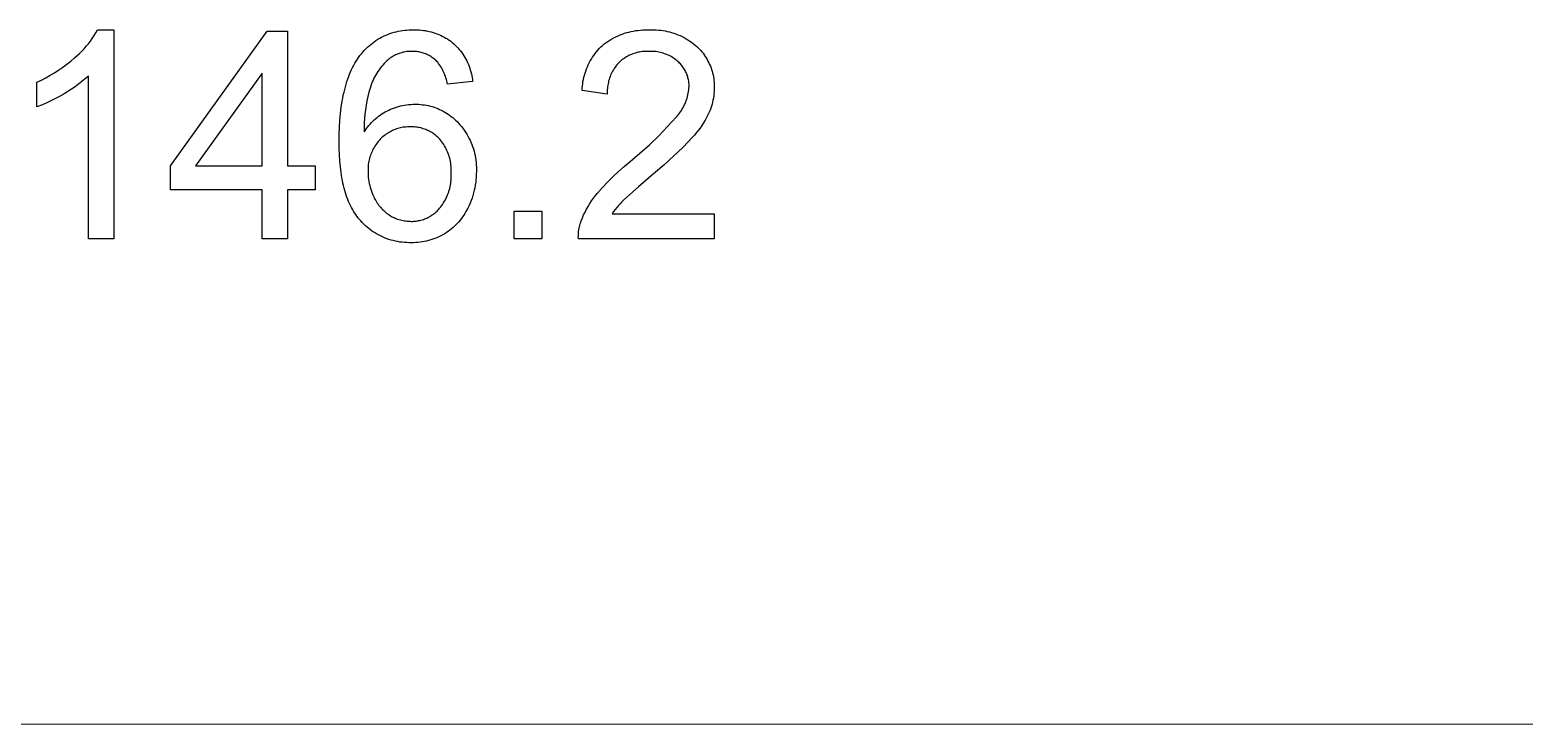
# Model space of a CAD drawing. Header units: millimetres. Extents: x 373 to 3451, y -552 to 1598.
# Drawn here: x 2735.9 to 2888.3, y -465.9 to -395.1 of the extents above; entities that cross this region are included whole.
import ezdxf

# ---------------------------------------------------------------- set-up
doc = ezdxf.new("R2010")
doc.units = ezdxf.units.MM
doc.header["$MEASUREMENT"] = 0
doc.layers.add('Domyślny', color=7, linetype='Continuous', true_color=0x000000)

msp = doc.modelspace()

# ---------------------------------------------------------------- linework, layer by layer
at = {"layer": 'Domyślny'}
for p, q in [((2742.12, -396.24), (2742.31, -395.97)), ((2742.31, -395.97), (2742.5, -395.69)), ((2742.5, -395.69), (2742.68, -395.4)), ((2742.68, -395.4), (2742.84, -395.11)), ((2742.84, -395.11), (2744.5, -395.11)), ((2744.5, -395.11), (2744.5, -416.42)), ((2750.27, -408.98), (2760.16, -395.24)), ((2760.16, -395.24), (2762.22, -395.24)), ((2762.22, -395.24), (2762.22, -408.98)), ((2771.05, -396.31), (2771.24, -396.18)), ((2771.24, -396.18), (2771.43, -396.06)), ((2771.43, -396.06), (2771.62, -395.95)), ((2771.62, -395.95), (2771.82, -395.84)), ((2771.82, -395.84), (2772.02, -395.74)), ((2772.02, -395.74), (2772.23, -395.65)), ((2772.23, -395.65), (2772.44, -395.56)), ((2772.44, -395.56), (2772.65, -395.48)), ((2772.65, -395.48), (2772.86, -395.41)), ((2772.86, -395.41), (2773.08, -395.34)), ((2773.08, -395.34), (2773.29, -395.29)), ((2773.29, -395.29), (2773.51, -395.24)), ((2773.51, -395.24), (2773.73, -395.2)), ((2773.73, -395.2), (2773.96, -395.16)), ((2773.96, -395.16), (2774.18, -395.14)), ((2774.18, -395.14), (2774.4, -395.12)), ((2774.4, -395.12), (2774.63, -395.11)), ((2774.63, -395.11), (2774.85, -395.1)), ((2774.85, -395.1), (2775.08, -395.11)), ((2775.08, -395.11), (2775.28, -395.1)), ((2775.28, -395.1), (2775.48, -395.11)), ((2775.48, -395.11), (2775.68, -395.11)), ((2775.68, -395.11), (2775.88, -395.13)), ((2775.88, -395.13), (2776.08, -395.15)), ((2776.08, -395.15), (2776.28, -395.18)), ((2776.28, -395.18), (2776.48, -395.22)), ((2776.48, -395.22), (2776.68, -395.26)), ((2776.68, -395.26), (2776.87, -395.31)), ((2776.87, -395.31), (2777.07, -395.36)), ((2777.07, -395.36), (2777.26, -395.43)), ((2777.26, -395.43), (2777.45, -395.49)), ((2777.45, -395.49), (2777.64, -395.57)), ((2777.64, -395.57), (2777.82, -395.65)), ((2777.82, -395.65), (2778, -395.74)), ((2778, -395.74), (2778.18, -395.83)), ((2778.18, -395.83), (2778.36, -395.93)), ((2778.36, -395.93), (2778.53, -396.03)), ((2778.53, -396.03), (2778.7, -396.14)), ((2778.7, -396.14), (2778.86, -396.26)), ((2794.9, -396.27), (2795.09, -396.14)), ((2795.09, -396.14), (2795.3, -396.02)), ((2795.3, -396.02), (2795.5, -395.91)), ((2795.5, -395.91), (2795.71, -395.8)), ((2795.71, -395.8), (2795.93, -395.7)), ((2795.93, -395.7), (2796.14, -395.61)), ((2796.14, -395.61), (2796.36, -395.53)), ((2796.36, -395.53), (2796.59, -395.45)), ((2796.59, -395.45), (2796.81, -395.38)), ((2796.81, -395.38), (2797.04, -395.32)), ((2797.04, -395.32), (2797.27, -395.26)), ((2797.27, -395.26), (2797.5, -395.22)), ((2797.5, -395.22), (2797.73, -395.18)), ((2797.73, -395.18), (2797.96, -395.15)), ((2797.96, -395.15), (2798.2, -395.12)), ((2798.2, -395.12), (2798.43, -395.11)), ((2798.43, -395.11), (2798.67, -395.1)), ((2798.67, -395.1), (2798.9, -395.1)), ((2798.9, -395.1), (2799.14, -395.11)), ((2799.14, -395.11), (2799.37, -395.1)), ((2799.37, -395.1), (2799.59, -395.1)), ((2799.59, -395.1), (2799.82, -395.11)), ((2799.82, -395.11), (2800.05, -395.12)), ((2800.05, -395.12), (2800.28, -395.14)), ((2800.28, -395.14), (2800.5, -395.17)), ((2800.5, -395.17), (2800.73, -395.21)), ((2800.73, -395.21), (2800.95, -395.26)), ((2800.95, -395.26), (2801.17, -395.31)), ((2801.17, -395.31), (2801.39, -395.37)), ((2801.39, -395.37), (2801.61, -395.44)), ((2801.61, -395.44), (2801.83, -395.51)), ((2801.83, -395.51), (2802.04, -395.6)), ((2802.04, -395.6), (2802.25, -395.69)), ((2802.25, -395.69), (2802.46, -395.78)), ((2802.46, -395.78), (2802.66, -395.89)), ((2802.66, -395.89), (2802.86, -396)), ((2802.86, -396), (2803.05, -396.12)), ((2803.05, -396.12), (2803.25, -396.24)), ((2740.77, -397.73), (2741.01, -397.5)), ((2741.01, -397.5), (2741.25, -397.26)), ((2741.25, -397.26), (2741.48, -397.02)), ((2741.48, -397.02), (2741.7, -396.77)), ((2741.7, -396.77), (2741.92, -396.51)), ((2741.92, -396.51), (2742.12, -396.24)), ((2769.61, -397.72), (2769.75, -397.54)), ((2769.75, -397.54), (2769.89, -397.37)), ((2769.89, -397.37), (2770.04, -397.2)), ((2770.04, -397.2), (2770.2, -397.04)), ((2770.2, -397.04), (2770.36, -396.88)), ((2770.36, -396.88), (2770.53, -396.73)), ((2770.53, -396.73), (2770.7, -396.58)), ((2770.7, -396.58), (2770.87, -396.44)), ((2770.87, -396.44), (2771.05, -396.31)), ((2773.13, -397.71), (2773.01, -397.77)), ((2773.24, -397.65), (2773.13, -397.71)), ((2773.37, -397.6), (2773.24, -397.65)), ((2773.49, -397.55), (2773.37, -397.6)), ((2773.62, -397.5), (2773.49, -397.55)), ((2773.74, -397.46), (2773.62, -397.5)), ((2773.87, -397.43), (2773.74, -397.46)), ((2774, -397.39), (2773.87, -397.43)), ((2774.13, -397.37), (2774, -397.39)), ((2774.26, -397.34), (2774.13, -397.37)), ((2774.39, -397.32), (2774.26, -397.34)), ((2774.52, -397.31), (2774.39, -397.32)), ((2774.66, -397.3), (2774.52, -397.31)), ((2774.79, -397.29), (2774.66, -397.3)), ((2774.92, -397.29), (2774.79, -397.29)), ((2775.04, -397.29), (2774.92, -397.29)), ((2775.16, -397.29), (2775.04, -397.29)), ((2775.27, -397.3), (2775.16, -397.29)), ((2775.39, -397.31), (2775.27, -397.3)), ((2775.51, -397.33), (2775.39, -397.31)), ((2775.62, -397.35), (2775.51, -397.33)), ((2775.74, -397.37), (2775.62, -397.35)), ((2775.85, -397.4), (2775.74, -397.37)), ((2775.96, -397.43), (2775.85, -397.4)), ((2776.07, -397.46), (2775.96, -397.43)), ((2776.19, -397.5), (2776.07, -397.46)), ((2776.29, -397.55), (2776.19, -397.5)), ((2776.4, -397.59), (2776.29, -397.55)), ((2776.51, -397.64), (2776.4, -397.59)), ((2776.61, -397.69), (2776.51, -397.64)), ((2776.72, -397.75), (2776.61, -397.69)), ((2778.86, -396.26), (2779.02, -396.38)), ((2779.02, -396.38), (2779.18, -396.51)), ((2779.18, -396.51), (2779.32, -396.65)), ((2779.32, -396.65), (2779.46, -396.79)), ((2779.46, -396.79), (2779.6, -396.94)), ((2779.6, -396.94), (2779.73, -397.09)), ((2779.73, -397.09), (2779.86, -397.24)), ((2779.86, -397.24), (2779.98, -397.4)), ((2779.98, -397.4), (2780.09, -397.57)), ((2780.09, -397.57), (2780.2, -397.74)), ((2793.33, -397.89), (2793.45, -397.7)), ((2793.45, -397.7), (2793.58, -397.52)), ((2793.58, -397.52), (2793.72, -397.34)), ((2793.72, -397.34), (2793.86, -397.17)), ((2793.86, -397.17), (2794.01, -397)), ((2794.01, -397), (2794.17, -396.84)), ((2794.17, -396.84), (2794.33, -396.69)), ((2794.33, -396.69), (2794.51, -396.54)), ((2794.51, -396.54), (2794.7, -396.4)), ((2794.7, -396.4), (2794.9, -396.27)), ((2797.16, -397.66), (2797.03, -397.72)), ((2797.29, -397.6), (2797.16, -397.66)), ((2797.42, -397.55), (2797.29, -397.6)), ((2797.56, -397.51), (2797.42, -397.55)), ((2797.69, -397.46), (2797.56, -397.51)), ((2797.83, -397.42), (2797.69, -397.46)), ((2797.96, -397.39), (2797.83, -397.42)), ((2798.1, -397.36), (2797.96, -397.39)), ((2798.24, -397.34), (2798.1, -397.36)), ((2798.38, -397.32), (2798.24, -397.34)), ((2798.52, -397.3), (2798.38, -397.32)), ((2798.66, -397.29), (2798.52, -397.3)), ((2798.8, -397.29), (2798.66, -397.29)), ((2798.94, -397.29), (2798.8, -397.29)), ((2799.08, -397.29), (2798.94, -397.29)), ((2799.23, -397.29), (2799.08, -397.29)), ((2799.38, -397.29), (2799.23, -397.29)), ((2799.52, -397.3), (2799.38, -397.29)), ((2799.67, -397.31), (2799.52, -397.3)), ((2799.81, -397.32), (2799.67, -397.31)), ((2799.96, -397.34), (2799.81, -397.32)), ((2800.1, -397.37), (2799.96, -397.34)), ((2800.24, -397.4), (2800.1, -397.37)), ((2800.38, -397.44), (2800.24, -397.4)), ((2800.53, -397.48), (2800.38, -397.44)), ((2800.66, -397.53), (2800.53, -397.48)), ((2800.8, -397.58), (2800.66, -397.53)), ((2800.94, -397.63), (2800.8, -397.58)), ((2801.07, -397.69), (2800.94, -397.63)), ((2801.2, -397.76), (2801.07, -397.69)), ((2803.25, -396.24), (2803.43, -396.37)), ((2803.43, -396.37), (2803.61, -396.51)), ((2803.61, -396.51), (2803.79, -396.65)), ((2803.79, -396.65), (2803.97, -396.8)), ((2803.97, -396.8), (2804.1, -396.93)), ((2804.1, -396.93), (2804.23, -397.06)), ((2804.23, -397.06), (2804.36, -397.2)), ((2804.36, -397.2), (2804.48, -397.34)), ((2804.48, -397.34), (2804.6, -397.49)), ((2804.6, -397.49), (2804.71, -397.64)), ((2804.71, -397.64), (2804.82, -397.8)), ((2738.46, -399.47), (2738.89, -399.19)), ((2738.89, -399.19), (2739.31, -398.9)), ((2739.31, -398.9), (2739.72, -398.6)), ((2739.72, -398.6), (2740.12, -398.28)), ((2740.12, -398.28), (2740.51, -397.95)), ((2740.51, -397.95), (2740.77, -397.73)), ((2768.65, -399.38), (2768.76, -399.15)), ((2768.76, -399.15), (2768.86, -398.93)), ((2768.86, -398.93), (2768.98, -398.71)), ((2768.98, -398.71), (2769.1, -398.5)), ((2769.1, -398.5), (2769.22, -398.3)), ((2769.22, -398.3), (2769.34, -398.1)), ((2769.34, -398.1), (2769.47, -397.91)), ((2769.47, -397.91), (2769.61, -397.72)), ((2771.55, -399.17), (2771.44, -399.34)), ((2771.68, -399.01), (2771.55, -399.17)), ((2771.8, -398.85), (2771.68, -399.01)), ((2771.93, -398.69), (2771.8, -398.85)), ((2772.07, -398.54), (2771.93, -398.69)), ((2772.21, -398.39), (2772.07, -398.54)), ((2772.36, -398.25), (2772.21, -398.39)), ((2772.51, -398.12), (2772.36, -398.25)), ((2772.67, -397.99), (2772.51, -398.12)), ((2772.78, -397.91), (2772.67, -397.99)), ((2772.89, -397.84), (2772.78, -397.91)), ((2773.01, -397.77), (2772.89, -397.84)), ((2776.82, -397.81), (2776.72, -397.75)), ((2776.91, -397.87), (2776.82, -397.81)), ((2777.01, -397.94), (2776.91, -397.87)), ((2777.1, -398.01), (2777.01, -397.94)), ((2777.2, -398.08), (2777.1, -398.01)), ((2777.28, -398.16), (2777.2, -398.08)), ((2777.37, -398.24), (2777.28, -398.16)), ((2777.45, -398.32), (2777.37, -398.24)), ((2777.54, -398.4), (2777.45, -398.32)), ((2777.63, -398.54), (2777.54, -398.4)), ((2777.73, -398.67), (2777.63, -398.54)), ((2777.82, -398.81), (2777.73, -398.67)), ((2777.91, -398.95), (2777.82, -398.81)), ((2777.99, -399.09), (2777.91, -398.95)), ((2778.06, -399.23), (2777.99, -399.09)), ((2778.14, -399.38), (2778.06, -399.23)), ((2780.2, -397.74), (2780.31, -397.91)), ((2780.31, -397.91), (2780.41, -398.08)), ((2780.41, -398.08), (2780.5, -398.26)), ((2780.5, -398.26), (2780.58, -398.44)), ((2780.58, -398.44), (2780.66, -398.63)), ((2780.66, -398.63), (2780.74, -398.81)), ((2780.74, -398.81), (2780.8, -399)), ((2780.8, -399), (2780.86, -399.19)), ((2780.86, -399.19), (2780.92, -399.39)), ((2792.63, -399.3), (2792.71, -399.09)), ((2792.71, -399.09), (2792.8, -398.88)), ((2792.8, -398.88), (2792.89, -398.67)), ((2792.89, -398.67), (2792.99, -398.47)), ((2792.99, -398.47), (2793.09, -398.27)), ((2793.09, -398.27), (2793.21, -398.08)), ((2793.21, -398.08), (2793.33, -397.89)), ((2795.45, -399.18), (2795.37, -399.31)), ((2795.53, -399.05), (2795.45, -399.18)), ((2795.62, -398.92), (2795.53, -399.05)), ((2795.71, -398.8), (2795.62, -398.92)), ((2795.8, -398.68), (2795.71, -398.8)), ((2795.9, -398.56), (2795.8, -398.68)), ((2796, -398.45), (2795.9, -398.56)), ((2796.1, -398.35), (2796, -398.45)), ((2796.21, -398.26), (2796.1, -398.35)), ((2796.32, -398.17), (2796.21, -398.26)), ((2796.43, -398.09), (2796.32, -398.17)), ((2796.55, -398.01), (2796.43, -398.09)), ((2796.67, -397.93), (2796.55, -398.01)), ((2796.79, -397.86), (2796.67, -397.93)), ((2796.91, -397.79), (2796.79, -397.86)), ((2797.03, -397.72), (2796.91, -397.79)), ((2801.33, -397.83), (2801.2, -397.76)), ((2801.45, -397.9), (2801.33, -397.83)), ((2801.58, -397.98), (2801.45, -397.9)), ((2801.7, -398.06), (2801.58, -397.98)), ((2801.81, -398.15), (2801.7, -398.06)), ((2801.93, -398.24), (2801.81, -398.15)), ((2802.04, -398.33), (2801.93, -398.24)), ((2802.13, -398.41), (2802.04, -398.33)), ((2802.21, -398.49), (2802.13, -398.41)), ((2802.29, -398.58), (2802.21, -398.49)), ((2802.37, -398.66), (2802.29, -398.58)), ((2802.44, -398.75), (2802.37, -398.66)), ((2802.51, -398.84), (2802.44, -398.75)), ((2802.58, -398.94), (2802.51, -398.84)), ((2802.64, -399.03), (2802.58, -398.94)), ((2802.7, -399.13), (2802.64, -399.03)), ((2802.76, -399.23), (2802.7, -399.13)), ((2802.81, -399.33), (2802.76, -399.23)), ((2804.82, -397.8), (2804.92, -397.95)), ((2804.92, -397.95), (2805.01, -398.12)), ((2805.01, -398.12), (2805.1, -398.28)), ((2805.1, -398.28), (2805.19, -398.45)), ((2805.19, -398.45), (2805.27, -398.62)), ((2805.27, -398.62), (2805.34, -398.79)), ((2805.34, -398.79), (2805.41, -398.96)), ((2805.41, -398.96), (2805.47, -399.14)), ((2805.47, -399.14), (2805.52, -399.32)), ((2736.66, -400.44), (2737.12, -400.22)), ((2736.66, -402.96), (2736.66, -400.44)), ((2737.12, -400.22), (2737.58, -399.98)), ((2737.58, -399.98), (2738.02, -399.73)), ((2738.02, -399.73), (2738.46, -399.47)), ((2740.91, -400.65), (2740.55, -400.91)), ((2741.26, -400.38), (2740.91, -400.65)), ((2741.6, -400.11), (2741.26, -400.38)), ((2741.93, -399.82), (2741.6, -400.11)), ((2741.93, -416.42), (2741.93, -399.82)), ((2759.65, -399.52), (2752.85, -408.98)), ((2759.65, -408.98), (2759.65, -399.52)), ((2768.12, -400.91), (2768.2, -400.64)), ((2768.2, -400.64), (2768.28, -400.37)), ((2768.28, -400.37), (2768.37, -400.11)), ((2768.37, -400.11), (2768.46, -399.86)), ((2768.46, -399.86), (2768.55, -399.62)), ((2768.55, -399.62), (2768.65, -399.38)), ((2770.79, -400.6), (2770.65, -401.03)), ((2770.86, -400.41), (2770.79, -400.6)), ((2770.94, -400.23), (2770.86, -400.41)), ((2771.03, -400.04), (2770.94, -400.23)), ((2771.12, -399.86), (2771.03, -400.04)), ((2771.22, -399.68), (2771.12, -399.86)), ((2771.33, -399.51), (2771.22, -399.68)), ((2771.44, -399.34), (2771.33, -399.51)), ((2778.2, -399.53), (2778.14, -399.38)), ((2778.26, -399.68), (2778.2, -399.53)), ((2778.32, -399.84), (2778.26, -399.68)), ((2778.37, -399.99), (2778.32, -399.84)), ((2778.42, -400.15), (2778.37, -399.99)), ((2778.46, -400.31), (2778.42, -400.15)), ((2778.49, -400.47), (2778.46, -400.31)), ((2778.52, -400.63), (2778.49, -400.47)), ((2781.09, -400.37), (2778.52, -400.63)), ((2780.92, -399.39), (2780.97, -399.58)), ((2780.97, -399.58), (2781.01, -399.78)), ((2781.01, -399.78), (2781.04, -399.97)), ((2781.04, -399.97), (2781.07, -400.17)), ((2781.07, -400.17), (2781.09, -400.37)), ((2792.29, -400.82), (2792.32, -400.6)), ((2792.32, -400.6), (2792.35, -400.38)), ((2792.35, -400.38), (2792.39, -400.16)), ((2792.39, -400.16), (2792.44, -399.94)), ((2792.44, -399.94), (2792.5, -399.72)), ((2792.5, -399.72), (2792.56, -399.51)), ((2792.56, -399.51), (2792.63, -399.3)), ((2794.88, -400.75), (2794.86, -400.9)), ((2794.91, -400.6), (2794.88, -400.75)), ((2794.94, -400.45), (2794.91, -400.6)), ((2794.97, -400.3), (2794.94, -400.45)), ((2795.02, -400.15), (2794.97, -400.3)), ((2795.06, -400.01), (2795.02, -400.15)), ((2795.12, -399.86), (2795.06, -400.01)), ((2795.17, -399.72), (2795.12, -399.86)), ((2795.24, -399.58), (2795.17, -399.72)), ((2795.3, -399.45), (2795.24, -399.58)), ((2795.37, -399.31), (2795.3, -399.45)), ((2802.87, -399.44), (2802.81, -399.33)), ((2802.91, -399.54), (2802.87, -399.44)), ((2802.96, -399.65), (2802.91, -399.54)), ((2802.99, -399.76), (2802.96, -399.65)), ((2803.03, -399.87), (2802.99, -399.76)), ((2803.06, -399.98), (2803.03, -399.87)), ((2803.09, -400.09), (2803.06, -399.98)), ((2803.11, -400.2), (2803.09, -400.09)), ((2803.13, -400.32), (2803.11, -400.2)), ((2803.15, -400.43), (2803.13, -400.32)), ((2803.16, -400.55), (2803.15, -400.43)), ((2803.17, -400.66), (2803.16, -400.55)), ((2803.18, -400.78), (2803.17, -400.66)), ((2805.52, -399.32), (2805.57, -399.5)), ((2805.57, -399.5), (2805.62, -399.68)), ((2805.62, -399.68), (2805.65, -399.87)), ((2805.65, -399.87), (2805.68, -400.05)), ((2805.68, -400.05), (2805.71, -400.24)), ((2805.71, -400.24), (2805.73, -400.43)), ((2805.73, -400.43), (2805.74, -400.61)), ((2805.74, -400.61), (2805.74, -400.8)), ((2738.35, -402.21), (2737.8, -402.48)), ((2738.9, -401.92), (2738.35, -402.21)), ((2739.43, -401.61), (2738.9, -401.92)), ((2739.81, -401.39), (2739.43, -401.61)), ((2740.19, -401.16), (2739.81, -401.39)), ((2740.55, -400.91), (2740.19, -401.16)), ((2767.8, -402.35), (2767.85, -402.05)), ((2767.85, -402.05), (2767.91, -401.75)), ((2767.91, -401.75), (2767.98, -401.47)), ((2767.98, -401.47), (2768.05, -401.18)), ((2768.05, -401.18), (2768.12, -400.91)), ((2770.41, -401.91), (2770.31, -402.35)), ((2770.52, -401.47), (2770.41, -401.91)), ((2770.65, -401.03), (2770.52, -401.47)), ((2792.26, -401.27), (2792.27, -401.05)), ((2794.83, -401.66), (2792.26, -401.27)), ((2792.27, -401.05), (2792.29, -400.82)), ((2794.83, -401.2), (2794.82, -401.35)), ((2794.82, -401.35), (2794.82, -401.5)), ((2794.82, -401.5), (2794.83, -401.66)), ((2794.84, -401.05), (2794.83, -401.2)), ((2794.86, -400.9), (2794.84, -401.05)), ((2802.85, -402.4), (2802.91, -402.24)), ((2802.91, -402.24), (2802.96, -402.07)), ((2802.96, -402.07), (2803.01, -401.91)), ((2803.01, -401.91), (2803.05, -401.74)), ((2803.05, -401.74), (2803.09, -401.57)), ((2803.09, -401.57), (2803.12, -401.4)), ((2803.12, -401.4), (2803.14, -401.23)), ((2803.14, -401.23), (2803.16, -401.06)), ((2803.16, -401.06), (2803.18, -400.89)), ((2803.18, -400.89), (2803.18, -400.78)), ((2805.61, -402.26), (2805.56, -402.47)), ((2805.65, -402.05), (2805.61, -402.26)), ((2805.68, -401.84), (2805.65, -402.05)), ((2805.71, -401.63), (2805.68, -401.84)), ((2805.73, -401.42), (2805.71, -401.63)), ((2805.74, -401.2), (2805.73, -401.42)), ((2805.74, -400.8), (2805.74, -400.99)), ((2805.74, -400.99), (2805.74, -401.2)), ((2737.24, -402.73), (2736.66, -402.96)), ((2737.8, -402.48), (2737.24, -402.73)), ((2767.56, -404.31), (2767.62, -403.63)), ((2767.62, -403.63), (2767.7, -402.98)), ((2767.7, -402.98), (2767.8, -402.35)), ((2770.11, -403.69), (2770.07, -404.14)), ((2770.16, -403.24), (2770.11, -403.69)), ((2770.23, -402.79), (2770.16, -403.24)), ((2770.31, -402.35), (2770.23, -402.79)), ((2771.51, -403.9), (2771.67, -403.79)), ((2771.67, -403.79), (2771.84, -403.68)), ((2771.84, -403.68), (2772.01, -403.57)), ((2772.01, -403.57), (2772.18, -403.47)), ((2772.18, -403.47), (2772.35, -403.38)), ((2772.35, -403.38), (2772.54, -403.28)), ((2772.54, -403.28), (2772.73, -403.2)), ((2772.73, -403.2), (2772.93, -403.11)), ((2772.93, -403.11), (2773.13, -403.04)), ((2773.13, -403.04), (2773.33, -402.97)), ((2773.33, -402.97), (2773.53, -402.91)), ((2773.53, -402.91), (2773.74, -402.86)), ((2773.74, -402.86), (2773.94, -402.81)), ((2773.94, -402.81), (2774.15, -402.77)), ((2774.15, -402.77), (2774.36, -402.74)), ((2774.36, -402.74), (2774.57, -402.72)), ((2774.57, -402.72), (2774.78, -402.7)), ((2774.78, -402.7), (2774.99, -402.69)), ((2774.99, -402.69), (2775.2, -402.68)), ((2775.2, -402.68), (2775.4, -402.68)), ((2775.4, -402.68), (2775.6, -402.69)), ((2775.6, -402.69), (2775.8, -402.71)), ((2775.8, -402.71), (2776, -402.73)), ((2776, -402.73), (2776.2, -402.75)), ((2776.2, -402.75), (2776.39, -402.79)), ((2776.39, -402.79), (2776.59, -402.83)), ((2776.59, -402.83), (2776.78, -402.88)), ((2776.78, -402.88), (2776.97, -402.93)), ((2776.97, -402.93), (2777.16, -402.99)), ((2777.16, -402.99), (2777.35, -403.06)), ((2777.35, -403.06), (2777.54, -403.13)), ((2777.54, -403.13), (2777.72, -403.21)), ((2777.72, -403.21), (2777.9, -403.29)), ((2777.9, -403.29), (2778.08, -403.38)), ((2778.08, -403.38), (2778.25, -403.48)), ((2778.25, -403.48), (2778.42, -403.58)), ((2778.42, -403.58), (2778.59, -403.69)), ((2778.59, -403.69), (2778.75, -403.81)), ((2778.75, -403.81), (2778.91, -403.93)), ((2801.98, -403.87), (2802.09, -403.73)), ((2802.09, -403.73), (2802.19, -403.6)), ((2802.19, -403.6), (2802.29, -403.46)), ((2802.29, -403.46), (2802.39, -403.31)), ((2802.39, -403.31), (2802.48, -403.17)), ((2802.48, -403.17), (2802.56, -403.02)), ((2802.56, -403.02), (2802.64, -402.87)), ((2802.64, -402.87), (2802.72, -402.71)), ((2802.72, -402.71), (2802.79, -402.56)), ((2802.79, -402.56), (2802.85, -402.4)), ((2805.09, -403.77), (2804.95, -404.05)), ((2805.22, -403.49), (2805.09, -403.77)), ((2805.31, -403.29), (2805.22, -403.49)), ((2805.38, -403.09), (2805.31, -403.29)), ((2805.45, -402.89), (2805.38, -403.09)), ((2805.51, -402.68), (2805.45, -402.89)), ((2805.56, -402.47), (2805.51, -402.68)), ((2767.49, -405.75), (2767.52, -405.01)), ((2767.52, -405.01), (2767.56, -404.31)), ((2770.05, -404.59), (2770.04, -405.04)), ((2770.04, -405.04), (2770.05, -405.49)), ((2770.07, -404.14), (2770.05, -404.59)), ((2770.05, -405.49), (2770.16, -405.33)), ((2770.16, -405.33), (2770.27, -405.17)), ((2770.27, -405.17), (2770.39, -405.01)), ((2770.39, -405.01), (2770.51, -404.86)), ((2770.51, -404.86), (2770.64, -404.71)), ((2770.64, -404.71), (2770.78, -404.56)), ((2770.78, -404.56), (2770.92, -404.42)), ((2770.92, -404.42), (2771.06, -404.28)), ((2771.06, -404.28), (2771.21, -404.15)), ((2771.21, -404.15), (2771.36, -404.03)), ((2771.36, -404.03), (2771.51, -403.9)), ((2773.07, -405.31), (2772.94, -405.36)), ((2773.2, -405.26), (2773.07, -405.31)), ((2773.34, -405.21), (2773.2, -405.26)), ((2773.47, -405.17), (2773.34, -405.21)), ((2773.61, -405.13), (2773.47, -405.17)), ((2773.74, -405.1), (2773.61, -405.13)), ((2773.88, -405.07), (2773.74, -405.1)), ((2774.02, -405.04), (2773.88, -405.07)), ((2774.16, -405.02), (2774.02, -405.04)), ((2774.3, -405.01), (2774.16, -405.02)), ((2774.44, -405), (2774.3, -405.01)), ((2774.58, -405), (2774.44, -405)), ((2774.72, -405), (2774.58, -405)), ((2774.86, -404.99), (2774.72, -405)), ((2774.99, -404.99), (2774.86, -404.99)), ((2775.13, -405), (2774.99, -404.99)), ((2775.26, -405.01), (2775.13, -405)), ((2775.4, -405.03), (2775.26, -405.01)), ((2775.53, -405.05), (2775.4, -405.03)), ((2775.66, -405.07), (2775.53, -405.05)), ((2775.8, -405.1), (2775.66, -405.07)), ((2775.93, -405.14), (2775.8, -405.1)), ((2776.06, -405.18), (2775.93, -405.14)), ((2776.19, -405.22), (2776.06, -405.18)), ((2776.31, -405.27), (2776.19, -405.22)), ((2776.44, -405.32), (2776.31, -405.27)), ((2776.56, -405.38), (2776.44, -405.32)), ((2778.91, -403.93), (2779.07, -404.05)), ((2779.07, -404.05), (2779.22, -404.18)), ((2779.22, -404.18), (2779.36, -404.32)), ((2779.36, -404.32), (2779.51, -404.46)), ((2779.51, -404.46), (2779.64, -404.6)), ((2779.64, -404.6), (2779.8, -404.78)), ((2779.8, -404.78), (2779.95, -404.96)), ((2779.95, -404.96), (2780.1, -405.14)), ((2780.1, -405.14), (2780.24, -405.33)), ((2780.24, -405.33), (2780.37, -405.53)), ((2800.07, -405.9), (2800.98, -404.96)), ((2800.98, -404.96), (2801.86, -403.99)), ((2801.86, -403.99), (2801.98, -403.87)), ((2804.29, -405.11), (2804.1, -405.36)), ((2804.47, -404.85), (2804.29, -405.11)), ((2804.63, -404.59), (2804.47, -404.85)), ((2804.8, -404.32), (2804.63, -404.59)), ((2804.95, -404.05), (2804.8, -404.32)), ((2767.48, -406.5), (2767.49, -405.75)), ((2767.49, -407.18), (2767.48, -406.5)), ((2771.21, -406.84), (2771.12, -406.97)), ((2771.29, -406.72), (2771.21, -406.84)), ((2771.38, -406.6), (2771.29, -406.72)), ((2771.48, -406.48), (2771.38, -406.6)), ((2771.58, -406.37), (2771.48, -406.48)), ((2771.68, -406.26), (2771.58, -406.37)), ((2771.78, -406.16), (2771.68, -406.26)), ((2771.88, -406.06), (2771.78, -406.16)), ((2771.99, -405.97), (2771.88, -406.06)), ((2772.1, -405.88), (2771.99, -405.97)), ((2772.21, -405.79), (2772.1, -405.88)), ((2772.33, -405.71), (2772.21, -405.79)), ((2772.45, -405.63), (2772.33, -405.71)), ((2772.57, -405.56), (2772.45, -405.63)), ((2772.69, -405.49), (2772.57, -405.56)), ((2772.81, -405.43), (2772.69, -405.49)), ((2772.94, -405.36), (2772.81, -405.43)), ((2776.68, -405.44), (2776.56, -405.38)), ((2776.8, -405.5), (2776.68, -405.44)), ((2776.92, -405.57), (2776.8, -405.5)), ((2777.03, -405.64), (2776.92, -405.57)), ((2777.14, -405.72), (2777.03, -405.64)), ((2777.25, -405.8), (2777.14, -405.72)), ((2777.36, -405.88), (2777.25, -405.8)), ((2777.46, -405.97), (2777.36, -405.88)), ((2777.56, -406.06), (2777.46, -405.97)), ((2777.66, -406.16), (2777.56, -406.06)), ((2777.75, -406.26), (2777.66, -406.16)), ((2777.86, -406.39), (2777.75, -406.26)), ((2777.96, -406.52), (2777.86, -406.39)), ((2778.06, -406.66), (2777.96, -406.52)), ((2778.15, -406.8), (2778.06, -406.66)), ((2778.24, -406.94), (2778.15, -406.8)), ((2780.37, -405.53), (2780.49, -405.73)), ((2780.49, -405.73), (2780.61, -405.93)), ((2780.61, -405.93), (2780.72, -406.14)), ((2780.72, -406.14), (2780.83, -406.35)), ((2780.83, -406.35), (2780.92, -406.57)), ((2780.92, -406.57), (2781.01, -406.79)), ((2781.01, -406.79), (2781.09, -407.01)), ((2798.16, -407.69), (2799.13, -406.81)), ((2799.13, -406.81), (2800.07, -405.9)), ((2803.5, -406.07), (2802.56, -407.05)), ((2803.71, -405.84), (2803.5, -406.07)), ((2803.91, -405.6), (2803.71, -405.84)), ((2804.1, -405.36), (2803.91, -405.6)), ((2767.51, -407.83), (2767.49, -407.18)), ((2767.55, -408.46), (2767.51, -407.83)), ((2770.54, -408.36), (2770.51, -408.5)), ((2770.58, -408.21), (2770.54, -408.36)), ((2770.62, -408.06), (2770.58, -408.21)), ((2770.67, -407.92), (2770.62, -408.06)), ((2770.72, -407.78), (2770.67, -407.92)), ((2770.78, -407.64), (2770.72, -407.78)), ((2770.84, -407.5), (2770.78, -407.64)), ((2770.9, -407.36), (2770.84, -407.5)), ((2770.97, -407.23), (2770.9, -407.36)), ((2771.04, -407.1), (2770.97, -407.23)), ((2771.12, -406.97), (2771.04, -407.1)), ((2778.32, -407.09), (2778.24, -406.94)), ((2778.4, -407.24), (2778.32, -407.09)), ((2778.47, -407.39), (2778.4, -407.24)), ((2778.54, -407.55), (2778.47, -407.39)), ((2778.6, -407.71), (2778.54, -407.55)), ((2778.66, -407.87), (2778.6, -407.71)), ((2778.71, -408.03), (2778.66, -407.87)), ((2778.76, -408.19), (2778.71, -408.03)), ((2778.8, -408.36), (2778.76, -408.19)), ((2778.83, -408.52), (2778.8, -408.36)), ((2781.09, -407.01), (2781.17, -407.23)), ((2781.17, -407.23), (2781.24, -407.46)), ((2781.24, -407.46), (2781.29, -407.69)), ((2781.29, -407.69), (2781.34, -407.92)), ((2781.34, -407.92), (2781.39, -408.15)), ((2781.39, -408.15), (2781.42, -408.38)), ((2781.42, -408.38), (2781.45, -408.62)), ((2797.16, -408.53), (2798.16, -407.69)), ((2801.58, -407.99), (2800.58, -408.91)), ((2802.56, -407.05), (2801.58, -407.99)), ((2750.27, -411.42), (2750.27, -408.98)), ((2752.85, -408.98), (2759.65, -408.98)), ((2762.22, -408.98), (2765.04, -408.98)), ((2765.04, -408.98), (2765.04, -411.42)), ((2767.61, -409.06), (2767.55, -408.46)), ((2767.68, -409.64), (2767.61, -409.06)), ((2767.72, -409.92), (2767.68, -409.64)), ((2770.44, -409.1), (2770.43, -409.26)), ((2770.43, -409.26), (2770.43, -409.41)), ((2770.43, -409.41), (2770.43, -409.56)), ((2770.43, -409.56), (2770.44, -409.76)), ((2770.45, -408.95), (2770.44, -409.1)), ((2770.44, -409.76), (2770.45, -409.96)), ((2770.46, -408.8), (2770.45, -408.95)), ((2770.49, -408.65), (2770.46, -408.8)), ((2770.51, -408.5), (2770.49, -408.65)), ((2778.86, -408.69), (2778.83, -408.52)), ((2778.88, -408.86), (2778.86, -408.69)), ((2778.9, -409.03), (2778.88, -408.86)), ((2778.91, -409.19), (2778.9, -409.03)), ((2778.91, -409.36), (2778.91, -409.19)), ((2778.91, -409.53), (2778.91, -409.36)), ((2778.91, -409.7), (2778.91, -409.53)), ((2778.91, -409.88), (2778.91, -409.7)), ((2778.92, -410.05), (2778.91, -409.88)), ((2781.45, -408.62), (2781.47, -408.85)), ((2781.47, -409.83), (2781.46, -410.11)), ((2781.47, -408.85), (2781.48, -409.09)), ((2781.48, -409.56), (2781.47, -409.83)), ((2781.48, -409.09), (2781.48, -409.32)), ((2781.48, -409.32), (2781.48, -409.56)), ((2795.42, -410.06), (2795.98, -409.53)), ((2795.98, -409.53), (2796.56, -409.02)), ((2796.56, -409.02), (2797.16, -408.53)), ((2799.55, -409.79), (2798.01, -411.1)), ((2800.58, -408.91), (2799.55, -409.79)), ((2759.65, -411.42), (2750.27, -411.42)), ((2759.65, -416.42), (2759.65, -411.42)), ((2765.04, -411.42), (2762.22, -411.42)), ((2762.22, -411.42), (2762.22, -416.42)), ((2767.77, -410.2), (2767.72, -409.92)), ((2767.82, -410.46), (2767.77, -410.2)), ((2767.87, -410.73), (2767.82, -410.46)), ((2767.93, -410.98), (2767.87, -410.73)), ((2767.99, -411.23), (2767.93, -410.98)), ((2768.06, -411.48), (2767.99, -411.23)), ((2770.45, -409.96), (2770.46, -410.17)), ((2770.46, -410.17), (2770.49, -410.37)), ((2770.49, -410.37), (2770.52, -410.57)), ((2770.52, -410.57), (2770.56, -410.77)), ((2770.56, -410.77), (2770.6, -410.97)), ((2770.6, -410.97), (2770.65, -411.17)), ((2770.65, -411.17), (2770.71, -411.36)), ((2770.71, -411.36), (2770.78, -411.56)), ((2778.71, -411.44), (2778.76, -411.27)), ((2778.76, -411.27), (2778.8, -411.1)), ((2778.8, -411.1), (2778.83, -410.93)), ((2778.83, -410.93), (2778.86, -410.76)), ((2778.86, -410.76), (2778.88, -410.58)), ((2778.88, -410.58), (2778.9, -410.41)), ((2778.9, -410.41), (2778.91, -410.23)), ((2778.91, -410.23), (2778.92, -410.05)), ((2781.32, -411.2), (2781.27, -411.46)), ((2781.37, -410.93), (2781.32, -411.2)), ((2781.41, -410.65), (2781.37, -410.93)), ((2781.44, -410.38), (2781.41, -410.65)), ((2781.46, -410.11), (2781.44, -410.38)), ((2793.83, -411.74), (2794.34, -411.17)), ((2794.34, -411.17), (2794.87, -410.61)), ((2794.87, -410.61), (2795.42, -410.06)), ((2798.01, -411.1), (2796.51, -412.45)), ((2768.13, -411.71), (2768.06, -411.48)), ((2768.2, -411.95), (2768.13, -411.71)), ((2768.28, -412.17), (2768.2, -411.95)), ((2768.36, -412.39), (2768.28, -412.17)), ((2768.45, -412.61), (2768.36, -412.39)), ((2768.54, -412.81), (2768.45, -412.61)), ((2768.63, -413.01), (2768.54, -412.81)), ((2770.78, -411.56), (2770.85, -411.75)), ((2770.85, -411.75), (2770.93, -411.94)), ((2770.93, -411.94), (2771.01, -412.12)), ((2771.01, -412.12), (2771.07, -412.25)), ((2771.07, -412.25), (2771.14, -412.38)), ((2771.14, -412.38), (2771.21, -412.51)), ((2771.21, -412.51), (2771.29, -412.64)), ((2771.29, -412.64), (2771.37, -412.76)), ((2771.37, -412.76), (2771.45, -412.88)), ((2771.45, -412.88), (2771.54, -413)), ((2777.95, -413.02), (2778.05, -412.88)), ((2778.05, -412.88), (2778.14, -412.73)), ((2778.14, -412.73), (2778.23, -412.58)), ((2778.23, -412.58), (2778.32, -412.42)), ((2778.32, -412.42), (2778.4, -412.26)), ((2778.4, -412.26), (2778.47, -412.1)), ((2778.47, -412.1), (2778.54, -411.94)), ((2778.54, -411.94), (2778.6, -411.78)), ((2778.6, -411.78), (2778.66, -411.61)), ((2778.66, -411.61), (2778.71, -411.44)), ((2780.84, -412.77), (2780.73, -413.02)), ((2780.95, -412.52), (2780.84, -412.77)), ((2781.04, -412.26), (2780.95, -412.52)), ((2781.12, -412), (2781.04, -412.26)), ((2781.2, -411.73), (2781.12, -412)), ((2781.27, -411.46), (2781.2, -411.73)), ((2792.88, -413.1), (2793.05, -412.81)), ((2793.05, -412.81), (2793.23, -412.54)), ((2793.23, -412.54), (2793.42, -412.26)), ((2793.42, -412.26), (2793.62, -412)), ((2793.62, -412), (2793.83, -411.74)), ((2796.14, -412.83), (2795.96, -413.02)), ((2796.32, -412.64), (2796.14, -412.83)), ((2796.51, -412.45), (2796.32, -412.64)), ((2768.73, -413.21), (2768.63, -413.01)), ((2768.84, -413.4), (2768.73, -413.21)), ((2768.94, -413.58), (2768.84, -413.4)), ((2769.05, -413.76), (2768.94, -413.58)), ((2769.17, -413.93), (2769.05, -413.76)), ((2769.28, -414.1), (2769.17, -413.93)), ((2769.41, -414.26), (2769.28, -414.1)), ((2769.47, -414.33), (2769.41, -414.26)), ((2769.53, -414.41), (2769.47, -414.33)), ((2769.68, -414.58), (2769.53, -414.41)), ((2771.54, -413), (2771.63, -413.11)), ((2771.63, -413.11), (2771.72, -413.22)), ((2771.72, -413.22), (2771.82, -413.33)), ((2771.82, -413.33), (2771.92, -413.43)), ((2771.92, -413.43), (2772.03, -413.54)), ((2772.03, -413.54), (2772.14, -413.63)), ((2772.14, -413.63), (2772.25, -413.73)), ((2772.25, -413.73), (2772.36, -413.82)), ((2772.36, -413.82), (2772.48, -413.9)), ((2772.48, -413.9), (2772.6, -413.98)), ((2772.6, -413.98), (2772.72, -414.06)), ((2772.72, -414.06), (2772.84, -414.13)), ((2772.84, -414.13), (2772.96, -414.19)), ((2772.96, -414.19), (2773.09, -414.25)), ((2773.09, -414.25), (2773.21, -414.31)), ((2773.21, -414.31), (2773.34, -414.36)), ((2773.34, -414.36), (2773.47, -414.4)), ((2773.47, -414.4), (2773.6, -414.45)), ((2773.6, -414.45), (2773.73, -414.48)), ((2775.83, -414.5), (2775.95, -414.47)), ((2775.95, -414.47), (2776.07, -414.43)), ((2776.07, -414.43), (2776.19, -414.39)), ((2776.19, -414.39), (2776.31, -414.34)), ((2776.31, -414.34), (2776.43, -414.29)), ((2776.43, -414.29), (2776.54, -414.24)), ((2776.54, -414.24), (2776.66, -414.18)), ((2776.66, -414.18), (2776.77, -414.12)), ((2776.77, -414.12), (2776.88, -414.05)), ((2776.88, -414.05), (2776.98, -413.98)), ((2776.98, -413.98), (2777.09, -413.91)), ((2777.09, -413.91), (2777.19, -413.83)), ((2777.19, -413.83), (2777.29, -413.75)), ((2777.29, -413.75), (2777.38, -413.67)), ((2777.38, -413.67), (2777.47, -413.58)), ((2777.47, -413.58), (2777.56, -413.49)), ((2777.56, -413.49), (2777.65, -413.4)), ((2777.65, -413.4), (2777.73, -413.3)), ((2777.73, -413.3), (2777.84, -413.16)), ((2777.84, -413.16), (2777.95, -413.02)), ((2779.96, -414.35), (2779.83, -414.51)), ((2780.08, -414.18), (2779.96, -414.35)), ((2780.2, -414), (2780.08, -414.18)), ((2780.31, -413.83), (2780.2, -414)), ((2780.42, -413.64), (2780.31, -413.83)), ((2780.52, -413.46), (2780.42, -413.64)), ((2780.61, -413.27), (2780.52, -413.46)), ((2780.73, -413.02), (2780.61, -413.27)), ((2785.33, -416.42), (2785.33, -413.6)), ((2785.33, -413.6), (2788.15, -413.6)), ((2788.15, -413.6), (2788.15, -416.42)), ((2792.17, -414.59), (2792.29, -414.28)), ((2792.29, -414.28), (2792.42, -413.98)), ((2792.42, -413.98), (2792.56, -413.68)), ((2792.56, -413.68), (2792.72, -413.38)), ((2792.72, -413.38), (2792.88, -413.1)), ((2795.47, -413.64), (2795.32, -413.85)), ((2795.32, -413.85), (2805.74, -413.85)), ((2795.63, -413.43), (2795.47, -413.64)), ((2795.79, -413.22), (2795.63, -413.43)), ((2795.96, -413.02), (2795.79, -413.22)), ((2805.74, -413.85), (2805.74, -416.42)), ((2769.84, -414.75), (2769.68, -414.58)), ((2770, -414.92), (2769.84, -414.75)), ((2770.17, -415.08), (2770, -414.92)), ((2770.35, -415.23), (2770.17, -415.08)), ((2770.53, -415.38), (2770.35, -415.23)), ((2770.71, -415.52), (2770.53, -415.38)), ((2770.9, -415.65), (2770.71, -415.52)), ((2771.09, -415.78), (2770.9, -415.65)), ((2771.29, -415.9), (2771.09, -415.78)), ((2771.49, -416.01), (2771.29, -415.9)), ((2773.73, -414.48), (2773.87, -414.52)), ((2773.87, -414.52), (2774, -414.55)), ((2774, -414.55), (2774.14, -414.57)), ((2774.14, -414.57), (2774.27, -414.59)), ((2774.27, -414.59), (2774.41, -414.61)), ((2774.41, -414.61), (2774.55, -414.62)), ((2774.55, -414.62), (2774.69, -414.62)), ((2774.69, -414.62), (2774.82, -414.63)), ((2774.82, -414.63), (2774.95, -414.63)), ((2774.95, -414.63), (2775.08, -414.62)), ((2775.08, -414.62), (2775.21, -414.61)), ((2775.21, -414.61), (2775.33, -414.6)), ((2775.33, -414.6), (2775.46, -414.58)), ((2775.46, -414.58), (2775.58, -414.56)), ((2775.58, -414.56), (2775.71, -414.53)), ((2775.71, -414.53), (2775.83, -414.5)), ((2778.25, -415.9), (2778.06, -416.01)), ((2778.43, -415.78), (2778.25, -415.9)), ((2778.6, -415.66), (2778.43, -415.78)), ((2778.77, -415.54), (2778.6, -415.66)), ((2778.94, -415.41), (2778.77, -415.54)), ((2779.1, -415.27), (2778.94, -415.41)), ((2779.25, -415.13), (2779.1, -415.27)), ((2779.4, -414.98), (2779.25, -415.13)), ((2779.55, -414.83), (2779.4, -414.98)), ((2779.69, -414.67), (2779.55, -414.83)), ((2779.83, -414.51), (2779.69, -414.67)), ((2791.88, -415.96), (2791.89, -415.8)), ((2791.88, -416.11), (2791.88, -415.96)), ((2791.89, -415.8), (2791.91, -415.65)), ((2791.91, -415.65), (2791.93, -415.49)), ((2791.93, -415.49), (2791.96, -415.34)), ((2791.96, -415.34), (2791.99, -415.19)), ((2791.99, -415.19), (2792.03, -415.03)), ((2792.03, -415.03), (2792.07, -414.88)), ((2792.07, -414.88), (2792.12, -414.74)), ((2792.12, -414.74), (2792.17, -414.59)), ((2744.5, -416.42), (2741.93, -416.42)), ((2762.22, -416.42), (2759.65, -416.42)), ((2771.7, -416.12), (2771.49, -416.01)), ((2771.91, -416.22), (2771.7, -416.12)), ((2772.12, -416.31), (2771.91, -416.22)), ((2772.34, -416.4), (2772.12, -416.31)), ((2772.56, -416.47), (2772.34, -416.4)), ((2772.78, -416.54), (2772.56, -416.47)), ((2773, -416.6), (2772.78, -416.54)), ((2773.23, -416.66), (2773, -416.6)), ((2773.45, -416.7), (2773.23, -416.66)), ((2773.68, -416.74), (2773.45, -416.7)), ((2773.91, -416.77), (2773.68, -416.74)), ((2774.14, -416.79), (2773.91, -416.77)), ((2774.38, -416.8), (2774.14, -416.79)), ((2774.61, -416.81), (2774.38, -416.8)), ((2774.84, -416.81), (2774.61, -416.81)), ((2775.06, -416.81), (2774.84, -416.81)), ((2775.29, -416.8), (2775.06, -416.81)), ((2775.51, -416.78), (2775.29, -416.8)), ((2775.73, -416.76), (2775.51, -416.78)), ((2775.95, -416.73), (2775.73, -416.76)), ((2776.17, -416.69), (2775.95, -416.73)), ((2776.39, -416.64), (2776.17, -416.69)), ((2776.61, -416.59), (2776.39, -416.64)), ((2776.82, -416.53), (2776.61, -416.59)), ((2777.04, -416.46), (2776.82, -416.53)), ((2777.25, -416.38), (2777.04, -416.46)), ((2777.45, -416.3), (2777.25, -416.38)), ((2777.66, -416.21), (2777.45, -416.3)), ((2777.86, -416.11), (2777.66, -416.21)), ((2778.06, -416.01), (2777.86, -416.11)), ((2788.15, -416.42), (2785.33, -416.42)), ((2791.87, -416.27), (2791.88, -416.11)), ((2791.88, -416.42), (2791.87, -416.27)), ((2805.74, -416.42), (2791.88, -416.42))]:
    msp.add_line(p, q, dxfattribs=at)
at = {"layer": 'Domyślny', "color": 18, "lineweight": 15, "true_color": 0x000000}
msp.add_line((2287.64, -465.92), (3447.83, -465.92), dxfattribs=at)

doc.saveas('drawing.dxf')
